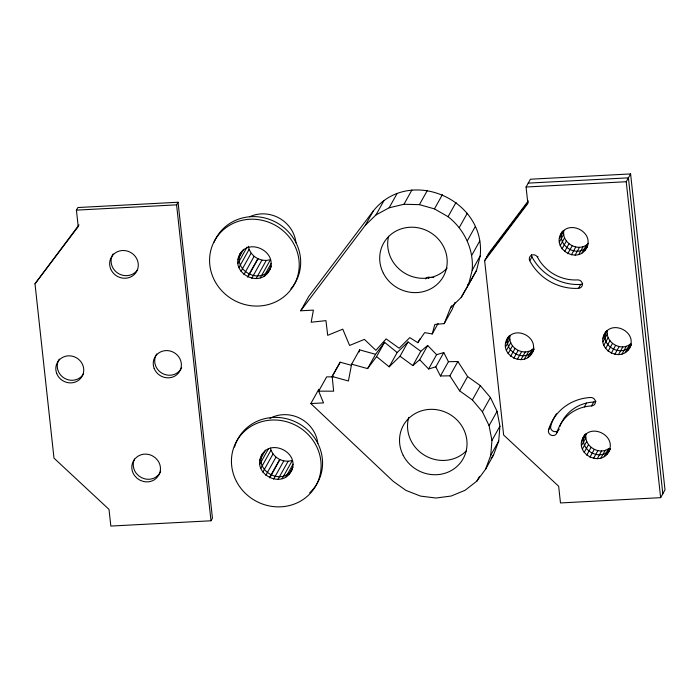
<?xml version="1.0" encoding="UTF-8"?>
<svg xmlns="http://www.w3.org/2000/svg" width="700" height="700" viewBox="0 0 700 700"><rect width="100%" height="100%" fill="white"/><g stroke="black" fill="none" stroke-linecap="round" stroke-linejoin="round"><path stroke-width="1.05" d="M533.934 349.248C527.048 371.035 494.637 354.235 508.83 336.219C501.427 351.181 526.12 364.035 533.899 349.195M533.986 348.066C525.166 357.507 507.57 348.267 509.976 335.659L505.619 343.455M587.58 245.998C579.346 266.481 548.712 248.185 562.695 231.096C555.817 245.123 577.01 258.571 586.941 246.645M588.438 243.338C579.39 253.032 561.347 243.547 563.815 230.615L559.457 238.411M631.12 344.925C624.032 365.479 592.883 349.3 605.832 331.809M630.928 343.56C621.801 352.205 605.071 342.781 607.407 330.488L603.05 338.284M270.463 268.214C261.8 290.517 227.307 272.484 240.765 252.735C231.928 270.41 261.109 285.731 270.384 268.205M292.329 469C283.666 491.312 249.174 473.279 262.631 453.53C253.794 471.205 282.975 486.526 292.25 469M610.181 448.875C602.884 469.718 571.288 453.189 584.439 435.426M609.009 448.35C599.314 455.805 583.712 446.206 585.979 434.166L581.621 441.963M318.806 389.27L310.817 403.559L393.181 481.302L405.939 490.403L420.525 496.099L435.942 498.024L451.15 496.037L465.097 490.271L476.849 481.119L485.59 469.21L490.735 455.35L491.934 440.484L489.09 425.635L482.414 411.801L472.36 399.928L459.602 390.836L449.89 375.812L440.44 375.988L435.811 366.852L443.8 352.564L448.429 361.699L440.44 375.988M485.59 469.21L493.579 454.912L498.724 441.053L499.923 426.195L497.079 411.338L490.403 397.504L480.349 385.639L467.591 376.539L457.879 361.524L448.429 361.699M384.562 342.3L376.574 356.598L389.183 366.826L397.171 352.529L384.562 342.3L375.567 354.314L359.616 349.877L351.627 364.175L348.408 380.984L332.185 376.486L333.637 391.178L318.684 391.16L323.514 402.894L310.817 403.559M359.214 351.986L359.616 349.877M432.233 333.961L434.831 324.441L444.211 323.627L450.555 307.755L461.195 297.43L468.571 284.637L472.176 270.261L480.165 255.973C486.325 199.43 409.141 165.742 373.284 211.006L308.709 296.502L300.72 310.791L313.408 310.118L311.176 322.227L325.955 320.635L327.705 335.317L342.764 329.166L349.589 345.45L364.394 339.386L375.891 350.324L386.137 338.887L399.158 348.215L409.762 337.636L417.83 342.676L424.655 332.623L432.233 333.961L438.086 323.479M468.571 284.637L476.56 270.34L480.165 255.973M532.192 352.371C539.753 336.919 513.861 324.371 506.651 340.121M586.714 247.555C594.466 231.709 567.91 218.838 560.516 234.99M606.008 331.87C599.751 346.325 622.921 358.4 631.032 344.829M629.816 347.261C637.429 331.704 611.354 319.069 604.091 334.924M269.491 269.946C278.521 251.685 247.922 236.731 239.312 255.334M270.944 267.348L271.329 266.14M291.366 470.733C300.387 452.48 269.789 437.517 261.179 456.129M584.876 434.648C577.421 449.496 601.423 462.998 610.067 448.805M608.878 451.211C616.7 435.374 590.161 422.406 582.697 438.541M454.974 302.391L452.2 309.33L444.211 323.627M35 283.806L78.216 226.599L76.422 210.131L77.875 207.532L178.045 202.248L212.45 518.184L210.998 520.782L110.828 526.067L109.007 509.39L53.988 458.133L35 283.806L79.013 224.866M210.998 520.782L176.593 204.846L178.045 202.248M238.07 259.271L243.626 249.34M237.947 263.445L247.082 247.091M238.945 267.558L249.104 249.366L248.36 246.286M240.993 271.338L251.16 253.146L249.104 249.366M243.95 274.531L254.118 256.34L251.16 253.146M247.625 276.902L257.793 258.711L261.931 260.12L266.254 260.453L270.454 259.7L260.286 277.891M247.905 276.999L258.072 258.808M251.764 278.311L261.931 260.12M256.086 278.644L266.254 260.453M264.084 276.098L271.18 263.41M267.225 273.385L271.241 266.201M300.72 310.791L365.295 225.295L373.284 211.006M365.295 225.295L375.944 214.961L383.933 200.673M375.944 214.961L389.121 207.795L397.11 193.506M259.936 460.066L265.493 450.135M389.121 207.795L403.953 204.278L411.941 189.98M259.814 464.24L268.441 448.796M260.811 468.352L270.97 450.161L270.48 448.105M262.859 472.133L273.026 453.941L270.97 450.161M265.825 475.326L275.984 457.135L273.026 453.941M403.953 204.278L419.414 204.645L427.402 190.356M269.5 477.698L279.659 459.506L283.797 460.915L288.12 461.248L292.32 460.495L282.152 478.686M269.771 477.794L279.939 459.602M318.684 391.16L326.672 376.863L333.078 376.871M273.63 479.106L283.797 460.915M331.993 376.635L340.174 362.197L351.33 365.286M332.185 376.486L340.174 362.197M277.953 479.439L288.12 461.248M419.414 204.645L434.455 208.88L442.444 194.591M285.95 476.892L293.046 464.205M289.091 474.18L293.108 466.996M472.176 270.261C474.005 249.611 464.293 229.32 448.052 216.694L456.041 202.405M351.627 364.175L367.579 368.611L375.567 354.314M428.496 278.215L429.039 277.244A32.664 30.748 29.2 0 0 433.816 277.498M459.279 227.553L467.267 213.255M389.183 366.826L400.024 356.239L408.012 341.941L420.796 351.286L427.683 345.459L436.599 354.681L443.8 352.564M467.364 240.713L475.352 226.424M417.83 342.676L419.965 338.861M471.765 255.281L479.754 240.984M400.024 356.239L412.808 365.575L420.796 351.286M412.808 365.575L419.694 359.756L427.683 345.459M450.555 307.755L451.614 305.848M461.195 297.43L476.56 270.34M484.645 260.689L527.861 203.481L526.067 187.014L530.425 179.218L630.595 173.933L665 489.869L660.642 497.665L560.472 502.95L558.661 486.281L503.633 435.015L484.645 260.689L489.002 252.892L528.29 200.891M419.694 359.756L428.61 368.97L436.599 354.681M449.89 375.812L457.879 361.524M529.778 260.75A4.419 4.156 29.2 0 1 531.615 255.159A4.419 4.156 29.2 0 1 537.495 257.233A40.828 38.439 29.2 0 0 577.579 279.904A4.419 4.156 29.2 0 1 582.383 283.876A4.419 4.156 29.2 0 1 578.524 288.33A49.656 46.751 29.2 0 1 529.778 260.75L531.956 256.856A4.419 4.156 29.2 0 1 531.475 254.468M459.602 390.836L467.591 376.539M537.495 257.233L537.906 256.498M559.361 242.025L563.719 234.229M472.36 399.928L480.349 385.639M560.236 245.586L564.594 237.79M505.523 346.973L509.88 339.176M562.03 248.859L566.387 241.062M506.38 350.446L510.738 342.65M564.602 251.606L568.96 243.81M508.121 353.64L512.479 345.844M567.796 253.654L572.154 245.858M510.641 356.317L514.99 348.521M482.414 411.801L490.403 397.504M571.384 254.861L575.741 247.065M513.747 358.321L518.105 350.525M575.12 255.141L579.477 247.345M517.247 359.494L521.605 351.697M578.76 254.468L583.117 246.671M520.896 359.765L525.254 351.969M582.05 252.901L586.407 245.105M584.762 250.547L587.808 245.088M524.44 359.109L528.798 351.312M489.09 425.635L497.079 411.338M527.642 357.586L532 349.79M660.642 497.665L626.238 181.729L630.595 173.933M530.285 355.285L533.776 349.046M491.934 440.484L499.923 426.195M578.524 288.33L580.702 284.436A4.419 4.156 29.2 0 0 582.636 283.85M490.735 455.35L498.724 441.053M476.849 481.119L479.509 476.35M548.538 430.036A49.656 46.751 29.2 0 1 590.625 397.486A4.419 4.156 29.2 0 1 595.42 401.476A4.419 4.156 29.2 0 1 591.544 405.921A40.828 38.439 29.2 0 0 556.938 432.679A4.419 4.156 29.2 0 1 551.591 435.365A4.419 4.156 29.2 0 1 548.538 430.036L550.716 426.142A49.656 46.751 29.2 0 1 556.447 413.77M606.008 331.993L606.883 330.426M602.962 341.836L607.32 334.04M603.82 345.328L608.178 337.54M556.938 432.679L557.489 431.699M557.62 431.454L558.303 430.238M558.714 429.511L558.985 429.021M605.579 348.539L609.936 340.743M608.108 351.243L612.465 343.446M611.24 353.255L615.597 345.459M584.334 406.954L586.512 403.051M614.766 354.436L619.124 346.64M618.441 354.707L622.79 346.911M591.544 405.921L593.722 402.019A4.419 4.156 29.2 0 0 596.015 401.205M622.011 354.051L626.369 346.255M625.24 352.52L629.589 344.724M627.9 350.201L630.945 344.741M584.666 435.558L585.532 434M581.516 445.576L585.874 437.78M582.374 449.146L586.731 441.35M584.159 452.427L588.516 444.631M586.722 455.192L591.08 447.396M589.916 457.249L594.274 449.452M593.504 458.465L597.861 450.677M597.24 458.762L601.597 450.966M600.889 458.106L605.246 450.31M604.188 456.549L608.545 448.752M606.909 454.204L609.962 448.744M160.676 471.73L158.716 474.714L155.986 477.067A14.543 13.694 29.2 0 1 145.303 478.984L141.715 477.767L138.53 475.711L135.957 472.946A14.543 13.694 29.2 0 1 134.505 459.06M491.085 458.316L493.579 454.912M367.579 368.611L376.574 356.598M486.824 256.795L528.071 202.186M397.171 352.529L408.012 341.941M467.661 284.611L469.184 283.132M428.61 368.97L435.811 366.852M528.246 183.12L628.416 177.835L662.821 493.762M76.422 210.131L176.593 204.846M526.067 187.014L626.238 181.729M434.455 208.88L448.052 216.694M254.118 256.34L257.793 258.711M275.984 457.135L279.659 459.506M181.624 367.78A14.271 13.431 29.2 0 1 162.216 373.345A14.271 13.431 29.2 0 1 156.756 353.911M137.646 269.631A14.534 13.676 29.2 0 1 117.941 273.245A14.534 13.676 29.2 0 1 113.19 253.943M83.598 373.66A14.166 13.335 29.2 0 1 64.33 378.175A14.166 13.335 29.2 0 1 59.308 359.109M447.125 268.082A34.221 32.218 29.2 0 1 406.079 273.945A34.221 32.218 29.2 0 1 388.631 236.267M425.635 278.959A3.535 3.325 29.2 0 1 429.039 277.244M466.384 450.8A34.221 32.218 29.2 0 1 425.04 455.569A34.221 32.218 29.2 0 1 408.748 417.358M559.843 426.536A40.828 38.439 29.2 0 1 593.722 402.019M559.003 429.135A4.419 4.156 29.2 0 1 553.586 431.401A4.419 4.156 29.2 0 1 550.716 426.142M580.702 284.436A49.656 46.751 29.2 0 1 531.956 256.856M214.034 242.322A45.456 42.796 29.2 0 1 278.18 223.528A45.456 42.796 29.2 0 1 290.894 288.846M249.918 216.65A32.016 30.144 29.2 0 1 295.969 242.786M234.517 447.09A45.456 42.796 29.2 0 1 300.151 424.384A45.456 42.796 29.2 0 1 309.689 492.844M269.946 418.364A32.016 30.144 29.2 0 1 317.835 443.581M160.3 470.907C159.609 474.486 157.5 477.584 154.534 479.666A14.543 13.694 29.2 0 1 143.85 481.582L140.263 480.366L137.077 478.31L134.505 475.545A14.543 13.694 29.2 0 1 133.053 461.659L135.021 458.675L137.742 456.321L141.041 454.764A14.543 13.694 29.2 0 1 152.014 455.621L155.199 457.686L157.771 460.442A14.543 13.694 29.2 0 1 160.3 470.907M154.175 368.445A14.271 13.431 29.2 0 0 178.255 373.319A14.271 13.431 29.2 0 0 169.496 350.866A14.271 13.431 29.2 0 0 154.175 368.445M110.591 268.704A14.534 13.676 29.2 0 0 135.109 273.656A14.534 13.676 29.2 0 0 126.192 250.801A14.534 13.676 29.2 0 0 110.591 268.704M56.735 373.564A14.166 13.335 29.2 0 0 80.64 378.402A14.166 13.335 29.2 0 0 71.951 356.108A14.166 13.335 29.2 0 0 56.735 373.564M383.364 273.236A34.221 32.218 29.2 0 0 441.744 279.125A34.221 32.218 29.2 0 0 415.223 227.386A34.221 32.218 29.2 0 0 383.364 273.236M403.191 455.35A34.221 32.218 29.2 0 0 461.58 461.239A34.221 32.218 29.2 0 0 435.059 409.5A34.221 32.218 29.2 0 0 403.191 455.35M214.559 280.551A45.456 42.796 29.2 0 0 292.127 287.954A45.456 42.796 29.2 0 0 256.515 219.406A45.456 42.796 29.2 0 0 214.559 280.551M236.425 481.346A45.456 42.796 29.2 0 0 314.002 488.749A45.456 42.796 29.2 0 0 278.381 420.201A45.456 42.796 29.2 0 0 236.425 481.346"/></g></svg>
